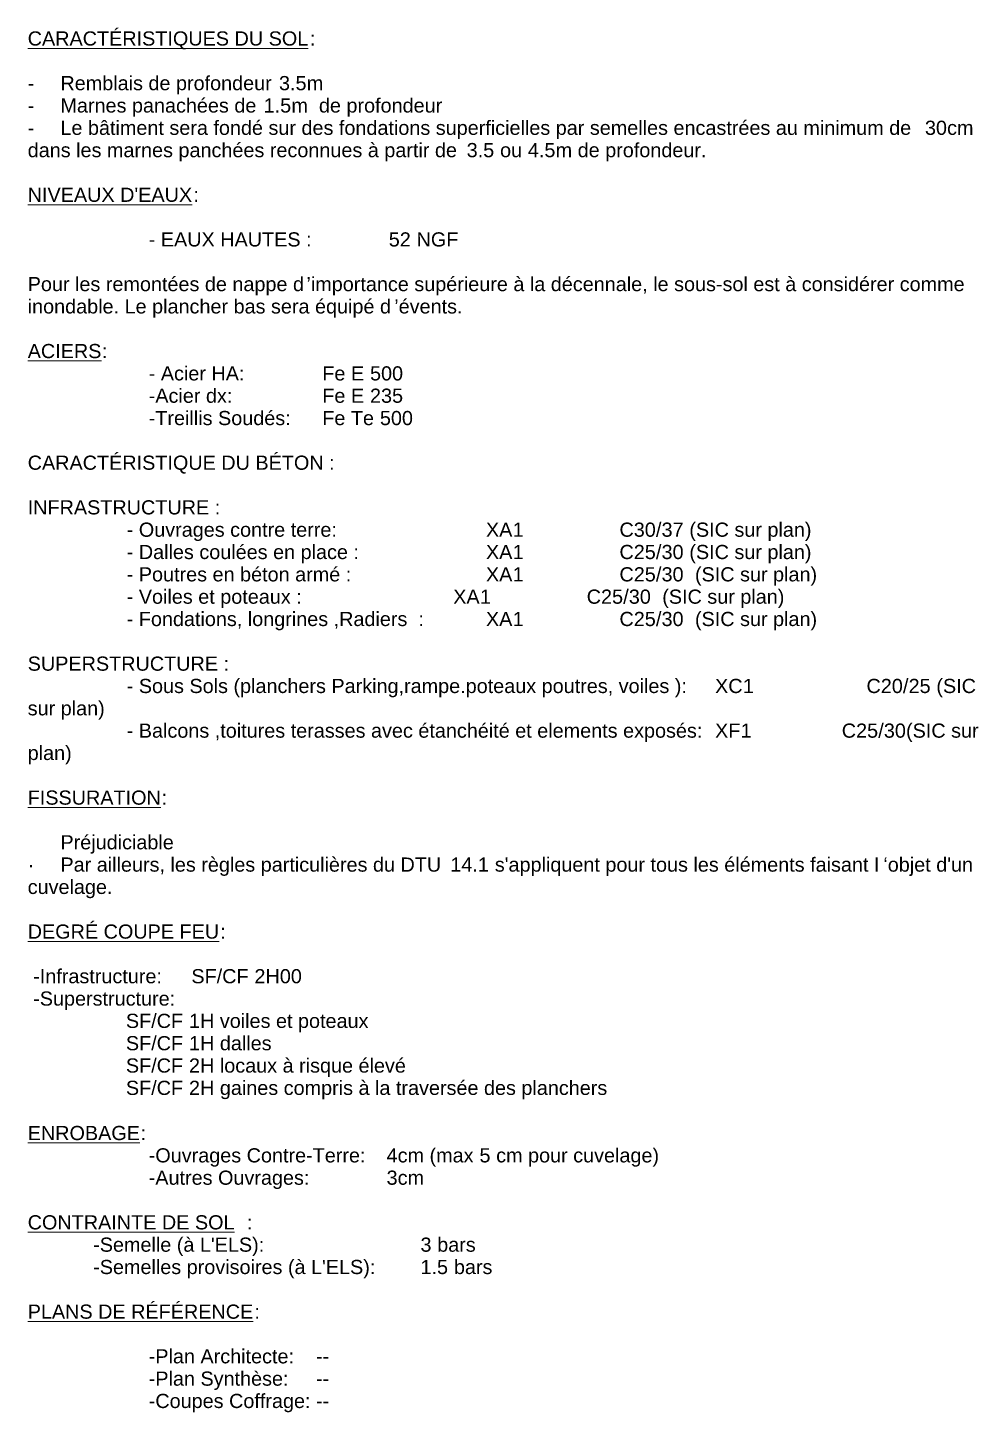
# Model space of a CAD drawing. Header units: metres. Extents: x 399 to 3028, y -427 to 863.
# Drawn here: x 689.08 to 698.3, y -9.31 to 4.12 of the extents above; entities that cross this region are included whole.
import ezdxf

# ---------------------------------------------------------------- set-up
doc = ezdxf.new("R2010")
doc.units = ezdxf.units.M
doc.layers.add('G-ANNO-TEXT', color=231, linetype='Continuous', lineweight=9)
doc.styles.add('Arial_13', font='arial.ttf', dxfattribs={"height": 0.1375})

msp = doc.modelspace()

# ---------------------------------------------------------------- texts
at = {"layer": 'G-ANNO-TEXT', "color": 7, "char_height": 0.1375, "attachment_point": 1, "style": 'Arial_13'}
for s, insert, width in [('\\LCARACTÉRISTIQUES DU SOL', (689.0756, 4.0879), 3.316982), ('\\fArial|b0|i0|c178|p34|;:', (691.8124, 4.0879), 0.066139), ('\\fArial|b0|i0|c178|p34|;^I', (689.1401, 3.6547), 0.306645), ('Remblais de profondeur ', (689.3931, 3.6547), 2.569408), ('3.5', (691.5131, 3.6547), 0.326688), ('\\fArial|b0|i0|c178|p34|;-', (689.0756, 3.6547), 0.078165), ('\\fArial|b0|i0|c178|p34|;m', (691.7826, 3.6547), 0.194409), ('\\fArial|b0|i0|c178|p34|;-', (689.0756, 3.438), 0.078165), ('\\fArial|b0|i0|c178|p34|;^I', (689.1401, 3.438), 0.306645), ('Marnes panachées de ', (689.3931, 3.438), 2.389029), ('1.5', (691.3642, 3.438), 0.326688), ('m  de profondeur ', (691.6338, 3.438), 1.853902), ('Le bâtiment sera fondé sur des fondations superficielles par semelles encastrées au minimum de ', (689.3931, 3.2214), 10.163393), ('\\fArial|b0|i0|c178|p34|;-', (689.0756, 3.2214), 0.078165), ('\\fArial|b0|i0|c178|p34|;^I', (689.1401, 3.2214), 0.306645), ('30', (697.7787, 3.2214), 0.260548), ('cm ', (697.9937, 3.2214), 0.378797), ('dans les marnes panchées reconnues à partir de ', (689.0756, 3.0048), 5.160863), ('3.5 ', (693.3337, 3.0048), 0.392827), ('ou ', (693.6578, 3.0048), 0.326688), ('4.5', (693.9274, 3.0048), 0.326688), ('m de profondeur.', (694.1969, 3.0048), 1.787763), ("\\LNIVEAUX D'EAUX", (689.0756, 2.5715), 1.948101), ('\\fArial|b0|i0|c178|p34|;:', (690.6829, 2.5715), 0.066139), ('                      - EAUX HAUTES :             ', (689.0756, 2.1383), 4.244935), ('52 ', (692.578, 2.1383), 0.326688), ('NGF', (692.8476, 2.1383), 0.493038), ('Pour les remontées de nappe d', (689.0756, 1.705), 3.276898), ('\\fArial|b0|i0|c178|p34|;’', (691.7793, 1.705), 0.05211), ('importance supérieure à la décennale, le sous-sol est à considérer comme ', (691.8223, 1.705), 7.82447), ('inondable. Le plancher bas sera équipé d', (689.0756, 1.4884), 4.30907), ('\\fArial|b0|i0|c178|p34|;’', (692.6309, 1.4884), 0.05211), ('évents.', (692.6739, 1.4884), 0.75559), ('\\LACIERS', (689.0756, 1.0551), 0.871835), ('\\fArial|b0|i0|c178|p34|;:', (689.7949, 1.0551), 0.066139), ('                      - Acier HA:             ', (689.0756, 0.8385), 3.451265), ('\\fArial|b0|i0|c178|p34|;^I', (691.9232, 0.8385), 0.012025), ('Fe E ', (691.9331, 0.8385), 0.561181), ('500 ', (692.3961, 0.8385), 0.456962), ('                      -Acier dx:               ', (689.0756, 0.6219), 3.437235), ('\\fArial|b0|i0|c178|p34|;^I', (691.9116, 0.6219), 0.026055), ('Fe E ', (691.9331, 0.6219), 0.561181), ('235 ', (692.3961, 0.6219), 0.456962), ('                      -Treillis Soudés:    ', (689.0756, 0.4052), 3.403163), ('\\fArial|b0|i0|c178|p34|;^I', (691.8835, 0.4052), 0.060127), ('Fe Te ', (691.9331, 0.4052), 0.677426), ('500', (692.492, 0.4052), 0.390823), ('CARACTÉRISTIQUE DU BÉTON :', (689.0756, -0.028), 3.62964), ('INFRASTRUCTURE : ', (689.0756, -0.4613), 2.338923), ('\\fArial|b0|i0|c178|p34|;/', (695.1693, -0.6779), 0.066139), ('(SIC sur plan)', (695.4934, -0.6779), 1.44905), ('                  - Ouvrages contre terre:                     ', (689.0756, -0.6779), 5.072678), ('\\fArial|b0|i0|c178|p34|;^I', (693.261, -0.6779), 0.314662), ('XA', (693.5206, -0.6779), 0.314662), ('1                 ', (693.7802, -0.6779), 1.254641), ('\\fArial|b0|i0|c178|p34|;C', (694.8154, -0.6779), 0.168354), ('30', (694.9543, -0.6779), 0.260548), ('37 ', (695.2239, -0.6779), 0.326688), ('                  - Dalles coulées en place :                 ', (689.0756, -0.8945), 5.072678), ('\\fArial|b0|i0|c178|p34|;^I', (693.261, -0.8945), 0.314662), ('XA', (693.5206, -0.8945), 0.314662), ('1                 ', (693.7802, -0.8945), 1.254641), ('\\fArial|b0|i0|c178|p34|;C', (694.8154, -0.8945), 0.168354), ('25', (694.9543, -0.8945), 0.260548), ('\\fArial|b0|i0|c178|p34|;/', (695.1693, -0.8945), 0.066139), ('30 ', (695.2239, -0.8945), 0.326688), ('(SIC sur plan)', (695.4934, -0.8945), 1.44905), ('                  - Poutres en béton armé :                  ', (689.0756, -1.1111), 5.046623), ('\\fArial|b0|i0|c178|p34|;^I', (693.2395, -1.1111), 0.340717), ('XA', (693.5206, -1.1111), 0.314662), ('1                 ', (693.7802, -1.1111), 1.254641), ('\\fArial|b0|i0|c178|p34|;C', (694.8154, -1.1111), 0.168354), ('25', (694.9543, -1.1111), 0.260548), ('\\fArial|b0|i0|c178|p34|;/', (695.1693, -1.1111), 0.066139), ('30  ', (695.2239, -1.1111), 0.392827), ('(SIC sur plan)', (695.548, -1.1111), 1.44905), ('                  - Voiles et poteaux : ', (689.0756, -1.3278), 3.333016), ('^I^I', (691.8256, -1.3278), 0.515084), ('\\fArial|b0|i0|c178|p34|;^I', (692.9054, -1.3278), 0.360759), ('XA', (693.2031, -1.3278), 0.314662), ('1                 ', (693.4627, -1.3278), 1.254641), ('\\fArial|b0|i0|c178|p34|;C', (694.4979, -1.3278), 0.168354), ('25', (694.6368, -1.3278), 0.260548), ('\\fArial|b0|i0|c178|p34|;/', (694.8518, -1.3278), 0.066139), ('30  ', (694.9064, -1.3278), 0.392827), ('(SIC sur plan)', (695.2305, -1.3278), 1.44905), ('                  - Fondations, longrines ,Radiers  :     ', (689.0756, -1.5444), 5.048627), ('\\fArial|b0|i0|c178|p34|;^I', (693.2411, -1.5444), 0.338713), ('XA', (693.5206, -1.5444), 0.314662), ('1                 ', (693.7802, -1.5444), 1.254641), ('\\fArial|b0|i0|c178|p34|;C', (694.8154, -1.5444), 0.168354), ('25', (694.9543, -1.5444), 0.260548), ('\\fArial|b0|i0|c178|p34|;/', (695.1693, -1.5444), 0.066139), ('30  ', (695.2239, -1.5444), 0.392827), ('(SIC sur plan) ', (695.548, -1.5444), 1.515189), ('\\fArial|b0|i0|c178|p34|; ', (689.0756, -1.761), 0.066139), ('SUPERSTRUCTURE : ', (689.0756, -1.9777), 2.443143), ('                  - Sous Sols (planchers Parking,rampe.poteaux poutres, voiles ):   ', (689.0756, -2.1943), 8.032909), ('\\fArial|b0|i0|c178|p34|;^I', (695.7034, -2.1943), 0.048101), ('XC', (695.7431, -2.1943), 0.326688), ('1                    ', (696.0126, -2.1943), 1.453059), ('\\fArial|b0|i0|c178|p34|;C', (697.2115, -2.1943), 0.168354), ('20', (697.3504, -2.1943), 0.260548), ('\\fArial|b0|i0|c178|p34|;/', (697.5654, -2.1943), 0.066139), ('25 ', (697.62, -2.1943), 0.326688), ('(SIC ', (697.8895, -2.1943), 0.535126), ('sur plan)', (689.0756, -2.4109), 0.913924), ('                  - Balcons ,toitures terasses avec étanchéité et elements exposés:', (689.0756, -2.6275), 8.024892), ('\\fArial|b0|i0|c178|p34|;^I', (695.6968, -2.6275), 0.056118), ('XF', (695.7431, -2.6275), 0.300633), ('1                ', (695.9911, -2.6275), 1.188502), ('\\fArial|b0|i0|c178|p34|;C', (696.9718, -2.6275), 0.168354), ('25', (697.1107, -2.6275), 0.260548), ('\\fArial|b0|i0|c178|p34|;/', (697.3256, -2.6275), 0.066139), ('30', (697.3802, -2.6275), 0.260548), ('(SIC sur ', (697.5952, -2.6275), 0.927953), ('plan)', (689.0756, -2.8442), 0.521097), ('\\fArial|b0|i0|c178|p34|; ', (689.0756, -3.0608), 0.066139), ('\\LFISSURATION', (689.0756, -3.2774), 1.573312), ('\\fArial|b0|i0|c178|p34|;:', (690.3737, -3.2774), 0.066139), ('\\fArial|b0|i0|c178|p34|;^I', (689.2393, -3.7107), 0.186392), ('Préjudiciable ', (689.3931, -3.7107), 1.408966), ('\\fArial|b0|i0|c178|p34|;·', (689.0756, -3.9273), 0.078165), ('\\fArial|b0|i0|c178|p34|;^I', (689.1401, -3.9273), 0.306645), ('Par ailleurs, les règles particulières du DTU ', (689.3931, -3.9273), 4.583648), ('14.1 ', (693.175, -3.9273), 0.523101), ("s'appliquent pour tous les éléments faisant I", (693.6066, -3.9273), 4.567615), ('\\fArial|b0|i0|c178|p34|;‘', (697.3752, -3.9273), 0.05211), ("objet d'un ", (697.4182, -3.9273), 1.076265), ('cuvelage.', (689.0756, -4.1439), 1.002109), ('\\LDEGRÉ COUPE FEU', (689.0756, -4.5772), 2.262763), ('\\fArial|b0|i0|c178|p34|;:', (690.9426, -4.5772), 0.066139), (' -Infrastructure:   ', (689.0756, -5.0104), 1.79578), ('\\fArial|b0|i0|c178|p34|;^I', (690.5573, -5.0104), 0.12827), ('SF/CF ', (690.6631, -5.0104), 0.741561), ('\\fArial|b0|i0|c178|p34|;2', (691.2749, -5.0104), 0.130274), ('\\fArial|b0|i0|c178|p34|;H', (691.3824, -5.0104), 0.168354), ('00', (691.5213, -5.0104), 0.260548), (' -Superstructure: ', (689.0756, -5.2271), 1.817826), ('^I^I^I', (689.0756, -5.4437), 1.15443), ('SF/CF ', (690.0281, -5.4437), 0.741561), ('\\fArial|b0|i0|c178|p34|;1', (690.6399, -5.4437), 0.130274), ('H voiles et poteaux ', (690.7474, -5.4437), 2.058333), ('^I^I^I', (689.0756, -5.6603), 1.15443), ('SF/CF ', (690.0281, -5.6603), 0.741561), ('\\fArial|b0|i0|c178|p34|;1', (690.6399, -5.6603), 0.130274), ('H dalles  ', (690.7474, -5.6603), 0.980063), ('^I^I^I', (689.0756, -5.877), 1.15443), ('SF/CF ', (690.0281, -5.877), 0.741561), ('\\fArial|b0|i0|c178|p34|;2', (690.6399, -5.877), 0.130274), ('H locaux à risque élevé', (690.7474, -5.877), 2.435126), ('^I^I^I', (689.0756, -6.0936), 1.15443), ('SF/CF ', (690.0281, -6.0936), 0.741561), ('\\fArial|b0|i0|c178|p34|;2', (690.6399, -6.0936), 0.130274), ('H gaines compris à la traversée des planchers   ', (690.7474, -6.0936), 5.028585), ('\\LENROBAGE', (689.0756, -6.5318), 1.326793), ('\\fArial|b0|i0|c178|p34|;:', (690.1703, -6.5318), 0.066139), ('                      -Ouvrages Contre-Terre:   ', (689.0756, -6.7484), 4.21888), ('\\fArial|b0|i0|c178|p34|;4', (692.5565, -6.7484), 0.130274), ('cm (max ', (692.664, -6.7484), 0.962025), ('5 ', (693.4578, -6.7484), 0.196413), ('cm pour cuvelage)', (693.6198, -6.7484), 1.928058), ('                      -Autres Ouvrages:             ', (689.0756, -6.9651), 4.21888), ('\\fArial|b0|i0|c178|p34|;3', (692.5565, -6.9651), 0.130274), ('cm                                       ', (692.664, -6.9651), 2.892088), ('\\LCONTRAINTE DE SOL ', (689.0756, -7.3983), 2.511286), (' :', (691.1476, -7.3983), 0.132278), ('^I^I', (689.0756, -7.6149), 0.76962), ("-Semelle (à L'ELS): ", (689.7106, -7.6149), 2.092404), ('^I^I^I^I^I', (691.437, -7.6149), 1.755696), ('3 ', (692.8856, -7.6149), 0.196413), ('bars    ', (693.0477, -7.6149), 0.721519), ('^I^I', (689.0756, -7.8316), 0.76962), ("-Semelles provisoires (à L'ELS): ", (689.7106, -7.8316), 3.409176), ('^I^I', (692.5234, -7.8316), 0.438924), ('1.5 ', (692.8856, -7.8316), 0.392827), ('bars  ', (693.2097, -7.8316), 0.58924), ('\\LPLANS DE RÉFÉRENCE', (689.0756, -8.2648), 2.665611), ('\\fArial|b0|i0|c178|p34|;:', (691.2749, -8.2648), 0.066139), ('                      -Plan Architecte:    --', (689.0756, -8.6981), 3.601581), ('                      -Plan Synthèse:     --', (689.0756, -8.9147), 3.597573), ('                      -Coupes Coffrage: --                            ', (689.0756, -9.1313), 5.447467)]:
    msp.add_mtext(s, dxfattribs=dict(at, insert=insert, width=width))

doc.saveas('drawing.dxf')
